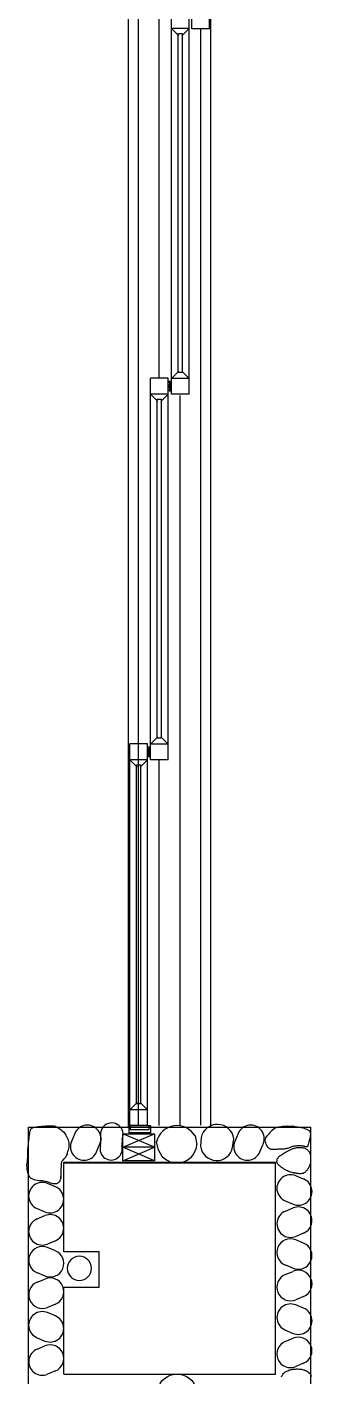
# Model space of a CAD drawing. Extents: x 11182 to 734459, y -1391328 to 152085.
# Drawn here: x 118194 to 119002, y -567561 to -563737 of the extents above; entities that cross this region are included whole.
import ezdxf

# ---------------------------------------------------------------- set-up
doc = ezdxf.new("R2010")
doc.units = 0
doc.header["$LTSCALE"] = 500
doc.header["$MEASUREMENT"] = 0
doc.layers.add('1_Wall_Exist', color=251, linetype='CONTINUOUS')

msp = doc.modelspace()

# ---------------------------------------------------------------- linework, layer by layer
at = {"layer": '1_Wall_Exist'}
for p, q in [((118481.7, -566855), (118481.7, -562651.4)), ((118509.7, -566849.6), (118509.7, -562656.5)), ((118568.3, -564732), (118568.3, -562656.5)), ((118661.3, -563742), (118661.3, -562659.9)), ((118711.3, -563742), (118711.3, -562659.9)), ((118714.7, -566849.7), (118714.7, -562690.5)), ((118603.2, -564777.6), (118603.2, -563695.5)), ((118653.2, -564777.6), (118653.2, -563695.5)), ((118653.2, -563741.2), (118603.2, -563741.2)), ((118624.1, -563762.1), (118603.2, -563741.2)), ((118622.3, -563755.3), (118633.6, -563755.3)), ((118622.3, -564715.8), (118622.3, -563755.3)), ((118632.3, -563762.1), (118653.2, -563741.2)), ((118633.6, -563755.3), (118633.6, -564715.8)), ((118711.3, -563742), (118661.3, -563742)), ((118686.7, -566849.6), (118686.7, -563741.4)), ((118624.1, -564712.1), (118603.2, -564733)), ((118632.3, -564712.1), (118653.2, -564733)), ((118543.6, -565814.2), (118543.6, -564732)), ((118593.6, -564732), (118543.6, -564732)), ((118600.2, -564741.6), (118593.5, -564741.6)), ((118593.6, -565814.2), (118593.6, -564732)), ((118593.7, -564744.1), (118596.2, -564744.1)), ((118596.2, -564744.1), (118599.1, -564758.7)), ((118596.6, -564750.7), (118596.6, -564761.1)), ((118597.7, -564750.7), (118596.6, -564750.7)), ((118600.6, -564765.3), (118597.7, -564750.7)), ((118599.3, -564744.1), (118600.2, -564744.1)), ((118599.3, -564748.3), (118599.3, -564744.1)), ((118600.2, -564748.3), (118599.3, -564748.3)), ((118600.2, -564744.1), (118600.2, -564741.6)), ((118600.2, -564758.7), (118600.2, -564748.3)), ((118653.2, -564733), (118603.2, -564733)), ((118633.6, -564715.8), (118622.3, -564715.8)), ((118593.6, -564777.6), (118543.6, -564777.6)), ((118564.5, -564798.5), (118543.6, -564777.6)), ((118572.7, -564798.5), (118593.6, -564777.6)), ((118596.6, -564761.1), (118597.5, -564761.1)), ((118596.6, -564765.3), (118596.6, -564767.8)), ((118597.5, -564765.3), (118596.6, -564765.3)), ((118596.6, -564767.8), (118603.3, -564767.8)), ((118597.5, -564761.1), (118597.5, -564765.3)), ((118599.1, -564758.7), (118600.2, -564758.7)), ((118603.1, -564765.3), (118600.6, -564765.3)), ((118653.2, -564777.6), (118603.2, -564777.6)), ((118628.1, -566850.1), (118628.1, -564781.4)), ((118562.7, -564791.9), (118574, -564791.9)), ((118562.7, -565752.4), (118562.7, -564791.9)), ((118574, -564791.9), (118574, -565752.4)), ((118485, -566850.8), (118485, -565768.7)), ((118535, -565768.7), (118485, -565768.7)), ((118541.6, -565778.3), (118534.9, -565778.3)), ((118535, -566850.8), (118535, -565768.7)), ((118535.1, -565780.8), (118537.6, -565780.8)), ((118537.6, -565780.8), (118540.5, -565795.4)), ((118540.7, -565780.8), (118541.6, -565780.8)), ((118540.7, -565785), (118540.7, -565780.8)), ((118541.6, -565785), (118540.7, -565785)), ((118541.6, -565780.8), (118541.6, -565778.3)), ((118541.6, -565795.4), (118541.6, -565785)), ((118564.5, -565748.7), (118543.6, -565769.6)), ((118593.6, -565769.6), (118543.6, -565769.6)), ((118574, -565752.4), (118562.7, -565752.4)), ((118572.7, -565748.7), (118593.6, -565769.6)), ((118535, -565814), (118485, -565814)), ((118505.9, -565834.9), (118485, -565814)), ((118514.1, -565834.9), (118535, -565814)), ((118537, -565787.3), (118537, -565797.7)), ((118538.1, -565787.3), (118537, -565787.3)), ((118537, -565797.7), (118537.9, -565797.7)), ((118537, -565801.9), (118537, -565804.4)), ((118537.9, -565801.9), (118537, -565801.9)), ((118537, -565804.4), (118543.7, -565804.4)), ((118537.9, -565797.7), (118537.9, -565801.9)), ((118541, -565801.9), (118538.1, -565787.3)), ((118540.5, -565795.4), (118541.6, -565795.4)), ((118543.5, -565801.9), (118541, -565801.9)), ((118593.6, -565814.2), (118543.6, -565814.2)), ((118568.3, -566850.6), (118568.3, -565814.2)), ((118504.1, -565828.3), (118515.4, -565828.3)), ((118504.1, -566789), (118504.1, -565828.3)), ((118515.4, -565828.3), (118515.4, -566789)), ((118505.9, -566785.3), (118485, -566806.2)), ((118535, -566806.2), (118485, -566806.2)), ((118515.4, -566789), (118504.1, -566789)), ((118514.1, -566785.3), (118535, -566806.2)), ((118198.3, -567655.1), (118198.4, -566855)), ((118198.4, -566855), (118998.3, -566855)), ((118209.8, -566856.8), (118212.5, -566855.7)), ((118212.5, -566855.7), (118215.9, -566854.9)), ((118215.9, -566854.9), (118220.9, -566854.5)), ((118220.9, -566854.5), (118225.2, -566853.7)), ((118225.2, -566853.7), (118229.8, -566853)), ((118229.8, -566853), (118234.8, -566852.6)), ((118234.8, -566852.6), (118247.1, -566851.8)), ((118247.1, -566851.8), (118260.2, -566851.4)), ((118260.2, -566851.4), (118269.8, -566851.4)), ((118269.8, -566851.4), (118274.1, -566852.2)), ((118274.1, -566852.2), (118277.5, -566854.1)), ((118277.5, -566854.1), (118281, -566856)), ((118281, -566856), (118284.5, -566858.7)), ((118545.1, -566851.6), (118482.8, -566851.6)), ((118482.8, -566851.6), (118482.8, -566870.3)), ((118535, -566850.8), (118485, -566850.8)), ((118486.3, -566851.8), (118486.3, -566862.1)), ((118540.2, -566862.1), (118540.2, -566852.2)), ((118545.1, -566870.3), (118545.1, -566851.6)), ((118898, -566857.1), (118901.2, -566855.8)), ((118901.2, -566855.8), (118904.4, -566855.2)), ((118904.4, -566855.2), (118907.6, -566854.2)), ((118907.6, -566854.2), (118914, -566853.6)), ((118914, -566853.6), (118918.2, -566852.6)), ((118918.2, -566852.6), (118922.4, -566852.3)), ((118922.4, -566852.3), (118932.7, -566851.9)), ((118932.7, -566851.9), (118937.2, -566852.3)), ((118937.2, -566852.3), (118941.4, -566852.3)), ((118941.4, -566852.3), (118946.2, -566851.6)), ((118946.2, -566851.6), (118949.7, -566852.6)), ((118949.7, -566852.6), (118952.6, -566853.2)), ((118952.6, -566853.2), (118956.8, -566854.2)), ((118956.8, -566854.2), (118960, -566854.2)), ((118960, -566854.2), (118963.6, -566854.8)), ((118963.6, -566854.8), (118967.1, -566855.2)), ((118967.1, -566855.2), (118970.6, -566855.8)), ((118970.6, -566855.8), (118973.5, -566856.1)), ((118998.3, -567655.1), (118998.3, -566855)), ((118198.2, -566899.2), (118199, -566893.8)), ((118199, -566893.8), (118199.8, -566888)), ((118199.8, -566888), (118200.1, -566882.2)), ((118200.1, -566882.2), (118200.9, -566877.2)), ((118200.9, -566877.2), (118201.3, -566872.6)), ((118201.3, -566872.6), (118202.1, -566868.4)), ((118202.1, -566868.4), (118203.2, -566864.9)), ((118203.2, -566864.9), (118204, -566862.2)), ((118204, -566862.2), (118205.5, -566859.9)), ((118205.5, -566859.9), (118207.5, -566858)), ((118207.5, -566858), (118209.8, -566856.8)), ((118284.5, -566858.7), (118287.9, -566861.1)), ((118287.9, -566861.1), (118290.6, -566863)), ((118290.6, -566863), (118293.3, -566865.7)), ((118293.3, -566865.7), (118296.8, -566868.8)), ((118296.8, -566868.8), (118300.6, -566873)), ((118300.6, -566873), (118303.7, -566878)), ((118303.7, -566878), (118306.8, -566883.4)), ((118306.8, -566883.4), (118308.7, -566887.6)), ((118308.7, -566887.6), (118309.9, -566891.5)), ((118309.9, -566891.5), (118311, -566895.7)), ((118329, -566873.3), (118319.8, -566895.6)), ((118401.6, -566909.3), (118404.2, -566888.2)), ((118463.6, -566888.8), (118462.6, -566908.6)), ((118465.7, -566950.4), (118465.7, -566874.4)), ((118465.7, -566874.4), (118554.7, -566874.4)), ((118465.7, -566912.4), (118554.7, -566874.4)), ((118554.7, -566912.4), (118465.7, -566874.4)), ((118482.8, -566870.3), (118545.1, -566870.3)), ((118486.3, -566862.1), (118540.2, -566862.1)), ((118554.7, -566874.4), (118554.7, -566950.4)), ((118669.9, -566880.2), (118675.1, -566903.9)), ((118687, -566884.7), (118685.8, -566908.8)), ((118776.4, -566912.7), (118780, -566888.7)), ((118792, -566873.3), (118782.7, -566895.5)), ((118869, -566892.8), (118869.7, -566888.9)), ((118869.7, -566896.6), (118869, -566892.8)), ((118869.7, -566888.9), (118870.9, -566885.7)), ((118870.9, -566885.7), (118872.5, -566882.8)), ((118872.5, -566882.8), (118874.5, -566880.2)), ((118874.5, -566880.2), (118876.1, -566878)), ((118876.1, -566878), (118877.7, -566876.1)), ((118877.7, -566876.1), (118879.6, -566874.1)), ((118879.6, -566874.1), (118881.6, -566871.9)), ((118881.6, -566871.9), (118883.2, -566869.6)), ((118883.2, -566869.6), (118884.8, -566867.7)), ((118884.8, -566867.7), (118886.7, -566865.5)), ((118886.7, -566865.5), (118889, -566863.5)), ((118889, -566863.5), (118894.7, -566858.7)), ((118894.7, -566858.7), (118898, -566857.1)), ((118973.5, -566856.1), (118976.8, -566857.1)), ((118976.8, -566857.1), (118980.9, -566858.7)), ((118980.9, -566858.7), (118983.5, -566859.7)), ((118983.5, -566859.7), (118986.4, -566860.6)), ((118986.4, -566860.6), (118988.7, -566861.9)), ((118988.7, -566861.9), (118990.6, -566863.5)), ((118990.6, -566863.5), (118992.5, -566864.5)), ((118992.5, -566864.5), (118994.1, -566865.8)), ((118993.8, -566893.8), (118992.8, -566896.6)), ((118994.4, -566891.5), (118993.8, -566893.8)), ((118994.1, -566865.8), (118995.1, -566867.4)), ((118994.8, -566889.9), (118994.4, -566891.5)), ((118995.7, -566887.6), (118994.8, -566889.9)), ((118995.1, -566867.4), (118996.1, -566869.3)), ((118996.4, -566885.1), (118995.7, -566887.6)), ((118996.1, -566869.3), (118996.4, -566871.6)), ((118996.4, -566871.6), (118997, -566874.8)), ((118996.7, -566883.5), (118996.4, -566885.1)), ((118997, -566878), (118996.7, -566880.6)), ((118996.7, -566880.6), (118996.7, -566883.5)), ((118997, -566874.8), (118997, -566878)), ((118195.9, -566932.7), (118196.3, -566927.3)), ((118196.3, -566919.2), (118197.1, -566910)), ((118196.3, -566927.3), (118196.3, -566919.2)), ((118197.1, -566910), (118197.8, -566904.6)), ((118197.8, -566904.6), (118198.2, -566899.2)), ((118307.2, -566931.5), (118306, -566934.6)), ((118308, -566928.4), (118307.2, -566931.5)), ((118308.7, -566924.2), (118308, -566928.4)), ((118309.9, -566920), (118308.7, -566924.2)), ((118311.4, -566916.5), (118309.9, -566920)), ((118311, -566895.7), (118312.2, -566899.6)), ((118312.2, -566913), (118311.4, -566916.5)), ((118312.2, -566899.6), (118312.6, -566903.4)), ((118312.6, -566906.5), (118312.2, -566909.6)), ((118312.2, -566909.6), (118312.2, -566913)), ((118312.6, -566903.4), (118312.6, -566906.5)), ((118391, -566925.1), (118400.3, -566902.9)), ((118465.7, -566950.4), (118554.7, -566912.4)), ((118554.7, -566950.4), (118465.7, -566912.4)), ((118554.7, -566912.4), (118465.7, -566912.4)), ((118566.5, -566920.6), (118561.2, -566897)), ((118853.6, -566925.5), (118862.8, -566903.3)), ((118870.6, -566899.9), (118869.7, -566896.6)), ((118871.9, -566903.7), (118870.6, -566899.9)), ((118873.5, -566906.9), (118871.9, -566903.7)), ((118875.4, -566910.5), (118873.5, -566906.9)), ((118877.7, -566913.4), (118875.4, -566910.5)), ((118880.3, -566915.6), (118877.7, -566913.4)), ((118883.2, -566917.2), (118880.3, -566915.6)), ((118886.1, -566918.2), (118883.2, -566917.2)), ((118903.4, -566918.2), (118886.1, -566918.2)), ((118907, -566917.9), (118903.4, -566918.2)), ((118910.8, -566917.9), (118907, -566917.9)), ((118914, -566917.6), (118910.8, -566917.9)), ((118919.8, -566917.6), (118914, -566917.6)), ((118916.6, -566932.7), (118918.2, -566931.4)), ((118918.2, -566931.4), (118920.5, -566930.1)), ((118922.4, -566917.2), (118919.8, -566917.6)), ((118920.5, -566930.1), (118921.8, -566929.5)), ((118921.8, -566929.5), (118922.7, -566928.5)), ((118924.3, -566916.9), (118922.4, -566917.2)), ((118922.7, -566928.5), (118924.3, -566927.5)), ((118926.9, -566916.3), (118924.3, -566916.9)), ((118924.3, -566927.5), (118925.9, -566926.6)), ((118925.9, -566926.6), (118927.9, -566925.6)), ((118929.5, -566915.9), (118926.9, -566916.3)), ((118927.9, -566925.6), (118930.1, -566924.3)), ((118932, -566915.3), (118929.5, -566915.9)), ((118930.1, -566924.3), (118932, -566923.3)), ((118934.6, -566914.3), (118932, -566915.3)), ((118932, -566923.3), (118933.7, -566922.4)), ((118933.7, -566922.4), (118935.9, -566921.4)), ((118936.9, -566913.7), (118934.6, -566914.3)), ((118935.9, -566921.4), (118938.2, -566920.1)), ((118939.4, -566913.1), (118936.9, -566913.7)), ((118938.2, -566920.1), (118940.1, -566919.2)), ((118941.7, -566912.1), (118939.4, -566913.1)), ((118940.1, -566919.2), (118942, -566918.5)), ((118943.9, -566911.4), (118941.7, -566912.1)), ((118942, -566918.5), (118943.9, -566917.6)), ((118946.5, -566910.5), (118943.9, -566911.4)), ((118943.9, -566917.6), (118945.9, -566916.9)), ((118945.9, -566916.9), (118947.5, -566915.9)), ((118948.5, -566910.2), (118946.5, -566910.5)), ((118947.5, -566915.9), (118949.4, -566915.3)), ((118950.7, -566909.5), (118948.5, -566910.2)), ((118949.4, -566915.3), (118951.3, -566914.7)), ((118953, -566909.2), (118950.7, -566909.5)), ((118951.3, -566914.7), (118953.3, -566914.3)), ((118955.2, -566908.9), (118953, -566909.2)), ((118953.3, -566914.3), (118955.8, -566913.7)), ((118958.1, -566908.5), (118955.2, -566908.9)), ((118955.8, -566913.7), (118957.8, -566913.1)), ((118957.8, -566913.1), (118960, -566913.1)), ((118960.7, -566908.5), (118958.1, -566908.5)), ((118960, -566913.1), (118961.6, -566912.7)), ((118963.6, -566908.2), (118960.7, -566908.5)), ((118961.6, -566912.7), (118969.7, -566912.7)), ((118966.5, -566908.2), (118963.6, -566908.2)), ((118969, -566908.5), (118966.5, -566908.2)), ((118971.6, -566908.5), (118969, -566908.5)), ((118969.7, -566912.7), (118971.6, -566913.1)), ((118973.9, -566908.9), (118971.6, -566908.5)), ((118971.6, -566913.1), (118973.5, -566913.1)), ((118973.5, -566913.1), (118975.5, -566913.4)), ((118975.8, -566909.2), (118973.9, -566908.9)), ((118975.5, -566913.4), (118978.7, -566913.7)), ((118978, -566909.5), (118975.8, -566909.2)), ((118980.3, -566909.8), (118978, -566909.5)), ((118978.7, -566913.7), (118980.3, -566914)), ((118982.2, -566910.2), (118980.3, -566909.8)), ((118980.3, -566914), (118981.9, -566914.7)), ((118981.9, -566914.7), (118983.2, -566915.3)), ((118984.2, -566910.8), (118982.2, -566910.2)), ((118983.2, -566915.3), (118984.5, -566916.3)), ((118986.1, -566911.1), (118984.2, -566910.8)), ((118984.5, -566916.3), (118986.1, -566917.6)), ((118988, -566910.8), (118986.1, -566911.1)), ((118986.1, -566917.6), (118987.7, -566918.8)), ((118987.7, -566918.8), (118989.6, -566920.8)), ((118989.3, -566910.2), (118988, -566910.8)), ((118989.9, -566906.6), (118989.3, -566909.5)), ((118989.6, -566920.8), (118990.9, -566922.1)), ((118990.6, -566904), (118989.9, -566906.6)), ((118991.2, -566900.5), (118990.6, -566904)), ((118990.9, -566922.1), (118992.2, -566923.3)), ((118992.8, -566896.6), (118991.2, -566900.5)), ((118992.2, -566923.3), (118993.5, -566925)), ((118993.5, -566925), (118994.1, -566926.6)), ((118994.1, -566926.6), (118995.1, -566927.8)), ((118995.1, -566927.8), (118995.7, -566929.5)), ((118995.7, -566929.5), (118996.4, -566932)), ((118996.4, -566932), (118997, -566934.6)), ((118193.6, -566963.9), (118194.7, -566951.5)), ((118194, -566968.9), (118193.6, -566963.9)), ((118194, -566974.3), (118194, -566968.9)), ((118194.7, -566951.5), (118195.5, -566946.9)), ((118195.5, -566946.9), (118195.9, -566942.3)), ((118195.9, -566942.3), (118195.9, -566932.7)), ((118290.6, -566969.3), (118289.9, -566971.9)), ((118291, -566965.8), (118290.6, -566969.3)), ((118291.4, -566954.6), (118291, -566956.9)), ((118291, -566956.9), (118291, -566965.8)), ((118292.6, -566952.3), (118291.4, -566954.6)), ((118293.7, -566950.4), (118292.6, -566952.3)), ((118295.6, -566948.5), (118293.7, -566950.4)), ((118297.2, -566946.2), (118295.6, -566948.5)), ((118298.7, -566944.6), (118297.2, -566946.2)), ((118298.2, -566956.7), (118898.2, -566956.7)), ((118298.3, -566954.9), (118898.4, -566954.8)), ((118298.3, -567208.6), (118298.3, -566954.9)), ((118300.6, -566942.7), (118298.7, -566944.6)), ((118302.6, -566940.8), (118300.6, -566942.7)), ((118304.1, -566938.1), (118302.6, -566940.8)), ((118306, -566934.6), (118304.1, -566938.1)), ((118554.7, -566950.4), (118465.7, -566950.4)), ((118898.2, -567554.9), (118898.4, -566954.8)), ((118902.1, -566952.6), (118902.5, -566949.7)), ((118902.5, -566954.9), (118902.1, -566952.6)), ((118902.5, -566949.7), (118902.8, -566948.1)), ((118902.8, -566956.8), (118902.5, -566954.9)), ((118902.8, -566948.1), (118903.1, -566945.9)), ((118903.7, -566958.7), (118902.8, -566956.8)), ((118903.1, -566945.9), (118903.4, -566944.3)), ((118903.4, -566944.3), (118905.4, -566941.7)), ((118904.7, -566959.7), (118903.7, -566958.7)), ((118906.3, -566961.9), (118904.7, -566959.7)), ((118905.4, -566941.7), (118906.6, -566940.4)), ((118907.3, -566962.9), (118906.3, -566961.9)), ((118906.6, -566940.4), (118907.9, -566938.8)), ((118908.6, -566964.5), (118907.3, -566962.9)), ((118907.9, -566938.8), (118909.5, -566937.2)), ((118909.9, -566965.2), (118908.6, -566964.5)), ((118909.2, -566937.2), (118910.8, -566936.2)), ((118911.1, -566966.4), (118909.9, -566965.2)), ((118910.8, -566936.2), (118912.4, -566935.2)), ((118912.4, -566967.1), (118911.1, -566966.4)), ((118912.4, -566935.2), (118913.7, -566934.3)), ((118914, -566968.4), (118912.4, -566967.1)), ((118913.7, -566934.3), (118915.3, -566933.6)), ((118915.3, -566969.3), (118914, -566968.4)), ((118915.3, -566933.6), (118916.6, -566932.7)), ((118916.9, -566970.3), (118915.3, -566969.3)), ((118918.9, -566971.6), (118916.9, -566970.3)), ((118991.9, -566970.3), (118991.2, -566971.6)), ((118992.8, -566968.4), (118991.9, -566970.3)), ((118993.5, -566967.1), (118992.8, -566968.4)), ((118994.1, -566965.2), (118993.5, -566967.1)), ((118995.1, -566962.9), (118994.1, -566965.2)), ((118995.7, -566961), (118995.1, -566962.9)), ((118996.4, -566959.4), (118995.7, -566961)), ((118997, -566957.4), (118996.4, -566959.4)), ((118997, -566934.6), (118997, -566939.1)), ((118997, -566939.1), (118997.3, -566940.7)), ((118997.3, -566953.9), (118997, -566957.4)), ((118997.3, -566940.7), (118997.7, -566943.3)), ((118997.7, -566945.5), (118997.3, -566948.1)), ((118997.3, -566948.1), (118997.3, -566953.9)), ((118997.7, -566943.3), (118997.7, -566945.5)), ((118194.7, -566979.3), (118194, -566974.3)), ((118196.3, -566983.5), (118194.7, -566979.3)), ((118197.1, -566987.7), (118196.3, -566983.5)), ((118198.6, -566991.2), (118197.1, -566987.7)), ((118200.5, -566994.7), (118198.6, -566991.2)), ((118202.8, -566998.5), (118200.5, -566994.7)), ((118205.9, -567000.4), (118202.8, -566998.5)), ((118209.8, -567002.4), (118205.9, -567000.4)), ((118213.6, -567004.7), (118209.8, -567002.4)), ((118218.2, -567005.8), (118213.6, -567004.7)), ((118223.6, -567006.6), (118218.2, -567005.8)), ((118227.9, -567007.4), (118223.6, -567006.6)), ((118232.5, -567007.8), (118227.9, -567007.4)), ((118237.9, -567007.8), (118232.5, -567007.8)), ((118242.1, -567008.1), (118237.9, -567007.8)), ((118246.3, -567009.3), (118242.1, -567008.1)), ((118286.8, -567007.8), (118285.2, -567010.1)), ((118287.9, -567005.4), (118286.8, -567007.8)), ((118288.7, -567003.1), (118287.9, -567005.4)), ((118288.7, -566995.4), (118289.1, -566997.7)), ((118289.1, -567000.8), (118288.7, -567003.1)), ((118289.1, -566997.7), (118289.1, -567000.8)), ((118289.9, -566971.9), (118289.5, -566975.8)), ((118289.5, -566975.8), (118289.5, -566999.7)), ((118920.1, -566972.6), (118918.9, -566971.6)), ((118921.4, -566973.2), (118920.1, -566972.6)), ((118922.7, -566974.2), (118921.4, -566973.2)), ((118924, -566975.1), (118922.7, -566974.2)), ((118926.3, -566976.1), (118924, -566975.1)), ((118927.5, -566976.7), (118926.3, -566976.1)), ((118930.4, -566978.3), (118927.5, -566976.7)), ((118932, -566979.3), (118930.4, -566978.3)), ((118934.6, -566980.6), (118932, -566979.3)), ((118936.6, -566981.2), (118934.6, -566980.6)), ((118938.2, -566981.9), (118936.6, -566981.2)), ((118940.7, -566982.8), (118938.2, -566981.9)), ((118944.3, -566983.5), (118940.7, -566982.8)), ((118945.6, -566984.1), (118944.3, -566983.5)), ((118947.2, -566984.5), (118945.6, -566984.1)), ((118949.7, -566984.8), (118947.2, -566984.5)), ((118951.7, -566985.1), (118949.7, -566984.8)), ((118953.3, -566985.4), (118951.7, -566985.1)), ((118955.2, -566985.7), (118953.3, -566985.4)), ((118956.8, -566986.1), (118955.2, -566985.7)), ((118977.7, -567002.2), (118955.4, -566993)), ((118959.7, -566986.4), (118956.8, -566986.1)), ((118962.6, -566987), (118959.7, -566986.4)), ((118964.5, -566987.3), (118962.6, -566987)), ((118969.7, -566987.3), (118964.5, -566987.3)), ((118972.3, -566987), (118969.7, -566987.3)), ((118974.2, -566986.7), (118972.3, -566987)), ((118976.1, -566986.1), (118974.2, -566986.7)), ((118978.4, -566985.1), (118976.1, -566986.1)), ((118980.3, -566984.1), (118978.4, -566985.1)), ((118982.2, -566982.5), (118980.3, -566984.1)), ((118983.2, -566981.6), (118982.2, -566982.5)), ((118984.5, -566980.3), (118983.2, -566981.6)), ((118985.4, -566979.3), (118984.5, -566980.3)), ((118986.4, -566978), (118985.4, -566979.3)), ((118987.7, -566976.7), (118986.4, -566978)), ((118988.7, -566975.1), (118987.7, -566976.7)), ((118989.9, -566973.5), (118988.7, -566975.1)), ((118991.2, -566971.6), (118989.9, -566973.5)), ((118251, -567010.5), (118246.3, -567009.3)), ((118256.4, -567012), (118251, -567010.5)), ((118274.1, -567023.9), (118251.8, -567014.7)), ((118260.6, -567013.5), (118256.4, -567012)), ((118264.8, -567014.7), (118260.6, -567013.5)), ((118268.3, -567015.5), (118264.8, -567014.7)), ((118272.5, -567016.2), (118268.3, -567015.5)), ((118275.6, -567016.2), (118272.5, -567016.2)), ((118278.3, -567015.5), (118275.6, -567016.2)), ((118280.6, -567013.9), (118278.3, -567015.5)), ((118282.2, -567013.2), (118280.6, -567013.9)), ((118284.1, -567011.2), (118282.2, -567013.2)), ((118285.2, -567010.1), (118284.1, -567011.2)), ((118925.9, -567064.2), (118948.1, -567073.4)), ((118926, -567093.4), (118948.2, -567084.3)), ((118222.3, -567085.9), (118244.5, -567095.2)), ((118222.4, -567115.2), (118244.6, -567106)), ((118977.7, -567155.5), (118955.4, -567164.8)), ((118274.1, -567177.2), (118251.8, -567186.5)), ((118274.1, -567205.6), (118251.8, -567196.3)), ((118977.7, -567183.8), (118955.4, -567174.6)), ((118398.4, -567208.6), (118298.4, -567208.6)), ((118398.4, -567308.6), (118398.4, -567208.6)), ((118222.4, -567267.6), (118244.6, -567277)), ((118925.9, -567273.2), (118948.2, -567263.9)), ((118926, -567245.9), (118948.2, -567255.2)), ((118222.3, -567294.9), (118244.6, -567285.6)), ((118298.2, -567554.9), (118298.2, -567308.6)), ((118298.4, -567308.6), (118398.4, -567308.6)), ((118977.8, -567335.1), (118955.4, -567344.4)), ((118274.2, -567356.9), (118251.8, -567366.1)), ((118274.1, -567390.1), (118251.9, -567380.9)), ((118977.7, -567368.4), (118955.5, -567359.2)), ((118222.4, -567452.1), (118244.5, -567461.4)), ((118925.9, -567462.6), (118948.1, -567453.2)), ((118926, -567430.4), (118948.1, -567439.6)), ((118222.3, -567484.3), (118244.5, -567475)), ((118933.2, -567545.7), (118935.9, -567544.1)), ((118935.9, -567544.1), (118938.4, -567543.5)), ((118938.4, -567543.5), (118940.5, -567543)), ((118940.5, -567543), (118943.3, -567542.4)), ((118943.3, -567542.4), (118945.4, -567541.9)), ((118945.4, -567541.9), (118947.9, -567541.3)), ((118947.9, -567541.3), (118950.3, -567541.1)), ((118950.3, -567541.1), (118952.5, -567540.8)), ((118952.5, -567540.8), (118955.2, -567540.8)), ((118955.2, -567540.8), (118958, -567540.5)), ((118977.8, -567524.5), (118955.4, -567533.8)), ((118958, -567540.5), (118959.9, -567540.5)), ((118959.9, -567540.5), (118961.5, -567540.8)), ((118961.5, -567540.8), (118963.4, -567540.5)), ((118963.4, -567540.5), (118964.8, -567540.8)), ((118964.8, -567540.8), (118966.7, -567540.8)), ((118966.7, -567540.8), (118969.1, -567541.1)), ((118969.1, -567541.1), (118971.8, -567541.3)), ((118971.8, -567541.3), (118974.6, -567542.2)), ((118974.6, -567542.2), (118977, -567542.7)), ((118977, -567542.7), (118979.5, -567543.5)), ((118979.5, -567543.5), (118982.2, -567544.6)), ((118274.2, -567546.3), (118251.8, -567555.5)), ((118298.2, -567554.9), (118898.2, -567554.9)), ((118915, -567563.1), (118916.3, -567560.4)), ((118916.3, -567560.4), (118917.7, -567557.7)), ((118917.7, -567557.7), (118919, -567555.8)), ((118919, -567555.8), (118920.4, -567553.9)), ((118920.4, -567553.9), (118922, -567552)), ((118922, -567552), (118923.1, -567551.1)), ((118923.1, -567551.1), (118925, -567549.5)), ((118925, -567549.5), (118928, -567547.9)), ((118928, -567547.9), (118930.2, -567546.8)), ((118930.2, -567546.8), (118933.2, -567545.7)), ((118982.2, -567544.6), (118983.8, -567545.2)), ((118983.8, -567545.2), (118985.2, -567545.7)), ((118985.2, -567545.7), (118987.4, -567546.8)), ((118987.4, -567546.8), (118988.5, -567547.6)), ((118988.5, -567547.6), (118990.9, -567549.8)), ((118990.9, -567549.8), (118994.2, -567552.2)), ((118994.2, -567552.2), (118996.3, -567554.1)), ((118996.3, -567554.1), (118998.3, -567557.1)), ((118997.2, -567555), (118997.4, -567556.3)), ((118997.4, -567556.3), (118998, -567557.7)), ((118998, -567557.7), (118998.5, -567558.8)), ((118998.5, -567558.8), (118998.8, -567560.4)), ((118998.8, -567560.4), (118998.8, -567562))]:
    msp.add_line(p, q, dxfattribs=at)
at = {"layer": '1_Wall_Exist', "extrusion": (0, 0, -1)}
msp.add_circle((-118342.2, -567255.5), 34.3, dxfattribs=at)
at = {"layer": '1_Wall_Exist'}
for centre, radius, start, end in [((118364.7, -566888.1), 38.6, 337.4259, 157.4828), ((118434, -566875.7), 32.4, 336.1274, 202.7563), ((118618.8, -566909.8), 59.1, 30.0818, 167.4712), ((118733.3, -566894.8), 47.4, 8.1301, 167.6941), ((118827.7, -566887.9), 38.5, 337.2313, 157.7572), ((118355.4, -566910.5), 38.6, 157.2888, 337.7009), ((118432.2, -566916.9), 31.5, 166.0519, 15.2711), ((118619, -566900.4), 56.3, 201.0448, 356.43), ((118731.4, -566904), 45.9, 186.009, 349.8402), ((118818.3, -566910.3), 38.6, 157.4259, 337.6199), ((118940.5, -567028.5), 38.5, 67.2313, 247.7572), ((118963, -567037.8), 38.6, 247.2888, 67.5632), ((118236.9, -567050.3), 38.6, 67.2888, 247.7009), ((118259.3, -567059.6), 38.6, 247.4259, 67.4828), ((118963, -567119.9), 38.5, 292.4368, 112.5741), ((118237, -567150.9), 38.6, 112.2428, 292.5741), ((118259.4, -567141.6), 38.5, 292.4368, 112.5741), ((118940.7, -567129.1), 38.6, 112.3801, 292.3801), ((118237.1, -567232), 38.6, 67.6199, 247.5632), ((118940.7, -567210.3), 38.6, 67.6199, 247.5632), ((118962.9, -567219.5), 38.6, 247.6199, 67.4828), ((118259.3, -567241.3), 38.6, 247.6199, 67.4828), ((118940.7, -567308.8), 38.6, 112.5741, 292.4368), ((118963, -567299.5), 38.6, 292.5741, 112.5741), ((118237.1, -567330.5), 38.6, 112.5741, 292.4368), ((118259.3, -567321.3), 38.6, 292.7112, 112.3801), ((118237, -567416.5), 38.6, 67.2888, 247.7009), ((118259.3, -567425.8), 38.6, 247.4259, 67.4828), ((118940.6, -567394.7), 38.5, 67.2313, 247.7572), ((118963, -567404), 38.6, 247.2888, 67.5632), ((118940.7, -567498.2), 38.6, 112.5741, 292.4368), ((118962.9, -567488.9), 38.6, 292.7112, 112.5172), ((118237, -567519.9), 38.5, 112.4368, 292.5741), ((118259.3, -567510.7), 38.6, 292.7112, 112.5172)]:
    msp.add_arc(centre, radius, start, end, dxfattribs=at)
at = {"layer": '1_Wall_Exist', "extrusion": (0, 0, -1)}
msp.add_arc((-118619, -567611.2), 56.3, 21.0448, 176.43, dxfattribs=at)

doc.saveas('drawing.dxf')
